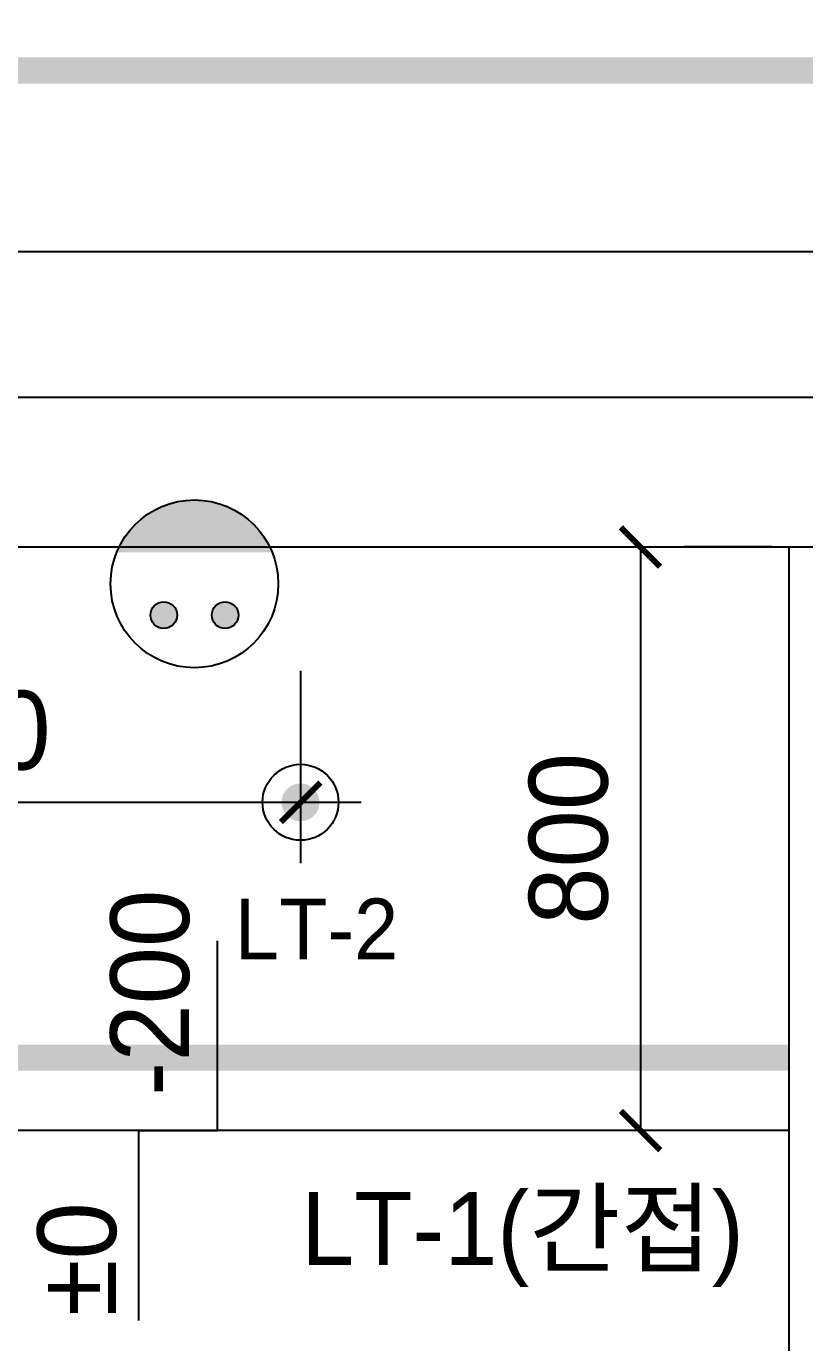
# Model space of a CAD drawing. Header units: millimetres. Extents: x 261942 to 379971, y 117646 to 213875.
# Drawn here: x 328503 to 329571, y 161533 to 163338 of the extents above; entities that cross this region are included whole.
import ezdxf
from ezdxf.enums import TextEntityAlignment as Align

# ---------------------------------------------------------------- set-up
doc = ezdxf.new("R2010")
doc.units = ezdxf.units.MM
doc.header["$LTSCALE"] = 100
doc.header["$PDMODE"] = 3
doc.linetypes.add('HID', pattern=[2.3, 1.5, -0.8])
doc.layers.get('DEFPOINTS').update_dxf_attribs({"color": 248})
for name, color, linetype in [('02-WAL', 2, 'Continuous'), ('03-WAL NEW', 3, 'Continuous'), ('06-LIGHT', 4, 'Continuous'), ('07-DIM', 5, 'Continuous'), ('RC-LIGHT', 7, 'Continuous'), ('설비', 7, 'Continuous')]:
    doc.layers.add(name, color=color, linetype=linetype)
doc.styles.add('YOURNAME', font='HY울릉도M.TTF')
doc.styles.add('코레일둥고', font='Korail_Round_Gothic_Medium.ttf')
doc.dimstyles.new('YOURNAME-60', dxfattribs={"dimscale": 60, "dimtxt": 1.8, "dimasz": 0.9, "dimexe": 1, "dimexo": 3, "dimgap": 0.7, "dimtad": 1, "dimdec": 0, "dimzin": 0, "dimdsep": 46, "dimtxsty": 'YOURNAME', "dimblk": 'ARCHTICK', "dimcen": 0, "dimclrd": 1, "dimclre": 1, "dimclrt": 7, "dimadec": 0, "dimazin": 0, "dimtfac": 1, "dimtdec": 0, "dimtix": 1, "dimtmove": 2, "dimatfit": 3, "dimldrblk": 'ARCHTICK', "dimfxl": 0, "dimtolj": 1, "dimtzin": 0, "dimarcsym": 0})

# ---------------------------------------------------------------- blocks, each defined once
blk = doc.blocks.new('_ArchTick')
at = {"color": 0, "linetype": 'ByBlock', "const_width": 0.15}
blk.add_lwpolyline([(-0.5, -0.5), (0.5, 0.5)], dxfattribs=at)
blk = doc.blocks.new('*D136')
at = {"layer": '07-DIM', "color": 1, "lineweight": -2}
for p, q in [((329345.8, 162623.9), (329345.8, 161823.9)), ((329525.8, 162623.9), (329405.8, 162623.9)), ((329525.8, 161823.9), (329405.8, 161823.9))]:
    blk.add_line(p, q, dxfattribs=at)
at = {"layer": 'DEFPOINTS', "color": 0}
for p in [(329345.8, 162623.9), (329345.8, 161823.9), (329345.8, 161823.9)]:
    blk.add_point(p, dxfattribs=at)
at = {"layer": '07-DIM', "color": 1, "lineweight": -2, "xscale": 54, "yscale": 54, "zscale": 54}
for p, rotation in [((329345.8, 162623.9), 90), ((329345.8, 161823.9), 270)]:
    blk.add_blockref('_ArchTick', p, dxfattribs=dict(at, rotation=rotation))
at = {"layer": '07-DIM', "color": 7, "insert": (329247.5, 162223.9), "char_height": 108, "attachment_point": 5, "rotation": 90, "style": 'YOURNAME'}
blk.add_mtext('\\A1;800', dxfattribs=at)
blk = doc.blocks.new('egoo')
at = {"layer": '설비'}
h = blk.add_hatch(color=140, dxfattribs=at)
edge = h.paths.add_edge_path()
edge.add_arc((1015645.3, 443433.7), 22.3, 0, 360)
h = blk.add_hatch(color=140, dxfattribs=at)
edge = h.paths.add_edge_path()
edge.add_arc((1015747.7, 443433.7), 22.3, 0, 360)
h = blk.add_hatch(color=140, dxfattribs=at)
edge = h.paths.add_edge_path()
edge.add_line((1015826.3, 443329.1), (1015566.6, 443329.1))
edge.add_ellipse((1015696.5, 443381.5), major_axis=(99, 99), ratio=1, start_angle=156.9578, end_angle=293.0422)
at = {"layer": '설비', "color": 140}
for centre, radius in [((1015696.5, 443381.5), 140), ((1015645.3, 443433.7), 22.3), ((1015747.7, 443433.7), 22.3)]:
    blk.add_circle(centre, radius, dxfattribs=at)
blk = doc.blocks.new('hallogen')
h = blk.add_hatch(color=256)
h.dxf.hatch_style = 1
edge = h.paths.add_edge_path()
edge.add_arc((48591.7, 60854.3), 31.2, 0, 360, ccw=False)
at = {"color": 1, "linetype": 'Continuous'}
for p, q in [((48591.7, 60954.3), (48591.7, 60754.3)), ((48691.7, 60854.3), (48491.7, 60854.3))]:
    blk.add_line(p, q, dxfattribs=at)
at = {"color": 4, "linetype": 'Continuous'}
blk.add_circle((48591.7, 60854.3), 62.5, dxfattribs=at)
blk = doc.blocks.new('*D138')
at = {"layer": '07-DIM', "color": 1, "lineweight": -2}
for p, q in [((327879.7, 162453.9), (327879.7, 162333.9)), ((328879.7, 162453.9), (328879.7, 162333.9)), ((327879.7, 162273.9), (328879.7, 162273.9))]:
    blk.add_line(p, q, dxfattribs=at)
at = {"layer": 'DEFPOINTS', "color": 0}
for p in [(327879.7, 162273.9), (328879.7, 162273.9), (328879.7, 162273.9)]:
    blk.add_point(p, dxfattribs=at)
at = {"layer": '07-DIM', "color": 1, "lineweight": -2, "xscale": 54, "yscale": 54, "zscale": 54, "rotation": 180}
blk.add_blockref('_ArchTick', (327879.7, 162273.9), dxfattribs=at)
at = {"layer": '07-DIM', "color": 1, "lineweight": -2, "xscale": 54, "yscale": 54, "zscale": 54}
blk.add_blockref('_ArchTick', (328879.7, 162273.9), dxfattribs=at)
at = {"layer": '07-DIM', "color": 7, "insert": (328379.7, 162372.1), "char_height": 108, "attachment_point": 5, "style": 'YOURNAME'}
blk.add_mtext('\\A1;1000', dxfattribs=at)
blk = doc.blocks.new('FLOORPLAN')
at = {"layer": '02-WAL'}
blk.add_lwpolyline([(182794.9, 59277.5), (178819.9, 59277.5), (178819.9, 59072.5), (182594.9, 59072.5), (182594.9, 58857.5), (182794.9, 58857.5)], close=True, dxfattribs=at)

msp = doc.modelspace()

# ---------------------------------------------------------------- linework, layer by layer
at = {"layer": '03-WAL NEW'}
msp.add_lwpolyline([(326009.7, 162828.9), (326009.7, 163028.9), (329984.7, 163028.9), (329984.7, 162668.9)], dxfattribs=at)
at = {"layer": '06-LIGHT'}
for p, q in [((329549.7, 158833.9), (329549.7, 162623.9)), ((329549.7, 161823.9), (326209.7, 161823.9))]:
    msp.add_line(p, q, dxfattribs=at)
at = {"layer": '06-LIGHT', "color": 10, "linetype": 'HID', "const_width": 36}
msp.add_lwpolyline([(324757.2, 163276.9), (329981.7, 163276.9, 0.414214), (329991.7, 163286.9), (329991.7, 167202.9)], format="xyb", dxfattribs=at)
at = {"layer": '06-LIGHT'}
msp.add_lwpolyline([(328657.6, 161563.7), (328657.6, 161823.9), (328765.6, 161823.9), (328765.6, 162084.2)], dxfattribs=at)
at = {"layer": '06-LIGHT', "color": 10, "linetype": 'HID', "const_width": 36}
msp.add_lwpolyline([(326209.7, 161923.9), (329549.7, 161923.9)], dxfattribs=at)

# ---------------------------------------------------------------- block references
msp.add_blockref('FLOORPLAN', (147189.7, 103551.4))
at = {"layer": '06-LIGHT', "xscale": 0.8333333333333334, "yscale": 0.8333333333333334, "zscale": 0.8333333333333334, "rotation": 90}
msp.add_blockref('hallogen', (379591.5, 121780.8), dxfattribs=at)
at = {"layer": '설비', "color": 253, "xscale": 0.8214285869294656, "yscale": 0.8214285869294656, "zscale": 0.8214285869294656, "rotation": 180}
msp.add_blockref('egoo', (1163056.2, 526779.6), dxfattribs=at)

# ---------------------------------------------------------------- texts
at = {"layer": '06-LIGHT', "style": '코레일둥고'}
for s, p in [('-200', (328726.7, 161871.4)), ('%%P0', (328626.6, 161569.6))]:
    msp.add_text(s, height=108, rotation=90, dxfattribs=at).set_placement(p)
at = {"layer": 'RC-LIGHT', "color": 30, "style": '코레일둥고'}
msp.add_text('LT-1(간접)', height=100, dxfattribs=at).set_placement((328880.5, 161739.8), align=Align.TOP_LEFT)
at = {"layer": '설비', "color": 30, "style": '코레일둥고'}
msp.add_text('LT-2', height=83.33, dxfattribs=at).set_placement((328789.5, 162142), align=Align.TOP_LEFT)

# ---------------------------------------------------------------- dimensions: what is measured, and where the dimension line sits
at = {"layer": '07-DIM'}
dim = msp.add_linear_dim(base=(329345.8, 161823.9), p1=(329345.8, 162623.9), p2=(329345.8, 161823.9), angle=90, dimstyle='YOURNAME-60', dxfattribs=at)
dim.commit()
dim.dimension.update_dxf_attribs({"geometry": '*D136', "text_midpoint": (329247.5, 162223.9)})
dim = msp.add_linear_dim(base=(328879.7, 162273.9), p1=(327879.7, 162273.9), p2=(328879.7, 162273.9), angle=180, dimstyle='YOURNAME-60', override={"dimfxl": 1.25}, dxfattribs=at)
dim.commit()
dim.dimension.update_dxf_attribs({"geometry": '*D138', "text_midpoint": (328379.7, 162372.1)})

doc.saveas('drawing.dxf')
